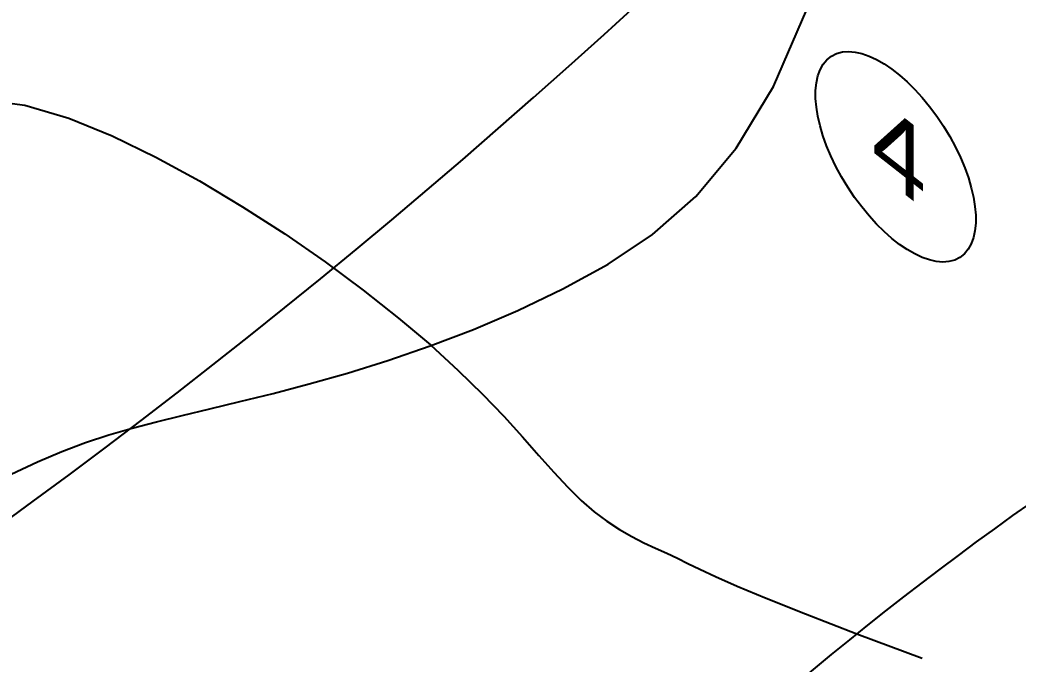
# Model space of a CAD drawing. Extents: x 268 to 383, y 668 to 793.
# Drawn here: x 275.674 to 277.528, y 679.209 to 680.405 of the extents above; entities that cross this region are included whole.
import ezdxf

# ---------------------------------------------------------------- set-up
doc = ezdxf.new("R2010")
doc.units = 0
doc.header["$LTSCALE"] = 0.5
doc.header["$MEASUREMENT"] = 0
for name, color, linetype in [('P02', 1, 'CONTINUOUS'), ('P03', 5, 'CONTINUOUS'), ('P04', 7, 'CONTINUOUS')]:
    doc.layers.add(name, color=color, linetype=linetype)

# ---------------------------------------------------------------- blocks, each defined once
blk = doc.blocks.new('2')
at = {"layer": 'P03', "color": 3}
blk.add_lwpolyline([(-25.799, 29.41), (-25.313, 29.638), (-24.856, 29.831), (-24.417, 29.995), (-23.985, 30.137), (-23.549, 30.264), (-23.099, 30.383), (-22.623, 30.5), (-22.111, 30.622), (-21.551, 30.757), (-20.934, 30.91), (-20.266, 31.085), (-19.553, 31.288), (-18.801, 31.522), (-18.018, 31.791), (-17.211, 32.099), (-16.385, 32.451), (-15.548, 32.849), (-14.709, 33.307), (-13.882, 33.864), (-13.083, 34.568), (-12.329, 35.467), (-11.635, 36.608), (-11.019, 38.041)], dxfattribs=at)
at = {"layer": 'P03'}
blk.add_lwpolyline([(-26.393, 36.378), (-25.543, 36.261), (-24.728, 36.022), (-23.925, 35.692), (-23.114, 35.299), (-22.302, 34.857), (-21.499, 34.378), (-20.716, 33.872), (-19.965, 33.351), (-19.257, 32.826), (-18.602, 32.308), (-18.012, 31.809), (-17.494, 31.337), (-17.042, 30.895), (-16.648, 30.484), (-16.301, 30.105), (-15.994, 29.758), (-15.716, 29.445), (-15.459, 29.166), (-15.212, 28.921), (-14.97, 28.712), (-14.731, 28.533), (-14.496, 28.381), (-14.266, 28.25), (-14.043, 28.136), (-13.827, 28.034), (-13.619, 27.939), (-13.421, 27.847), (-13.226, 27.752), (-13.003, 27.642), (-12.712, 27.505), (-12.315, 27.33), (-11.771, 27.102), (-11.043, 26.812), (-10.09, 26.445), (-8.874, 25.989)], dxfattribs=at)
at = {"layer": 'P03', "extrusion": (0.670836, -0.525474, 0.523313)}
for centre, radius, start, end in [((45.889, 89.976, -33.293), 81.723, 215.50352, 256.37954), ((-2.132, -13.98, -13.937), 41.174, 35.6303, 76.5688)]:
    blk.add_arc(centre, radius, start, end, dxfattribs=at)
at = {"layer": 'P04', "color": 5, "extrusion": (-0.741602, -0.473162, 0.475546)}
blk.add_circle((-34.802, 52.765, 15.914), 2.219, dxfattribs=at)
blk.add_text('4', height=2, rotation=36.5043, dxfattribs=at).set_placement((-34.852, 51.735, 15.914))

msp = doc.modelspace()

# ---------------------------------------------------------------- block references
at = {"layer": 'P02', "xscale": 0.09999999999990905, "yscale": 0.1000000000000227, "zscale": 0.1}
msp.add_blockref('2', (278.2373, 676.6205), dxfattribs=at)

doc.saveas('drawing.dxf')
